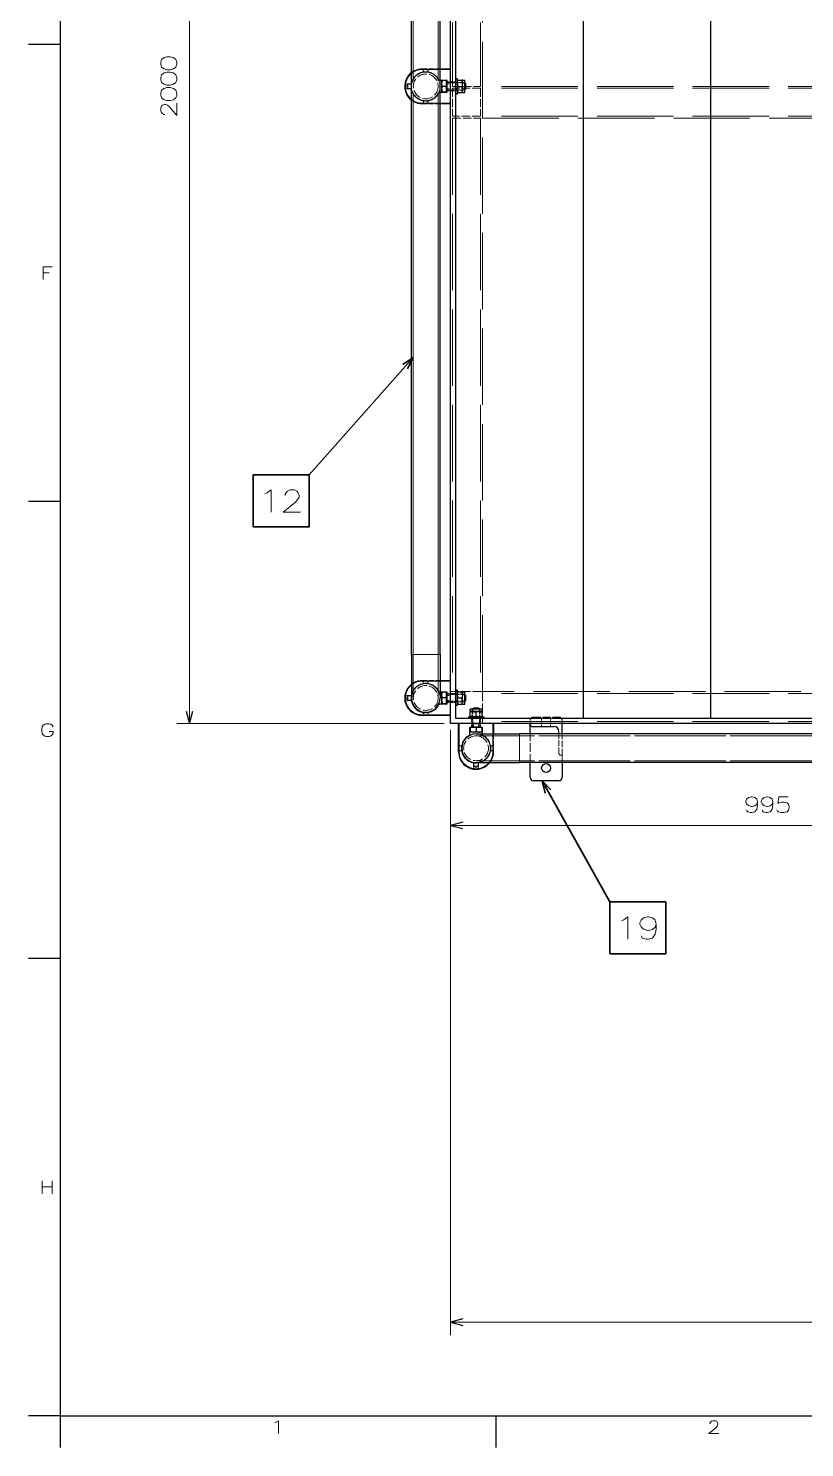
# Model space of a CAD drawing. Extents: x 5 to 836, y 5 to 589.
# Drawn here: x 5 to 126.9, y 5 to 227.8 of the extents above; entities that cross this region are included whole.
import ezdxf

# ---------------------------------------------------------------- set-up
doc = ezdxf.new("R2010")
doc.units = 0
doc.linetypes.add('DASHED', pattern=[15, 12, -3])

msp = doc.modelspace()

# ---------------------------------------------------------------- linework, layer by layer
at = {"color": 7, "lineweight": 25}
for p, q in [((10, 584), (10, 10)), ((71.29, 118.67), (71.29, 318.67)), ((72.09, 119.47), (72.09, 317.87)), ((92.09, 317.87), (92.09, 119.47)), ((92.1, 317.87), (92.1, 119.47)), ((112.09, 317.87), (112.09, 119.47)), ((112.1, 317.87), (112.1, 119.47)), ((65.14, 218.67), (65.14, 307.87)), ((69.64, 218.67), (69.64, 307.87)), ((10, 225.25), (5, 225.25)), ((69.64, 221.42), (71.29, 221.42)), ((65.14, 129.47), (65.14, 218.67)), ((69.64, 219.65), (70.64, 219.65)), ((69.64, 129.47), (69.64, 218.67)), ((70, 219.57), (69.92, 219.57)), ((69.92, 218.24), (69.92, 219.57)), ((69.92, 219.57), (69.92, 219.57)), ((70.63, 219.57), (70, 219.57)), ((70.63, 218.67), (70, 218.67)), ((70.63, 218.67), (70.63, 219.57)), ((70.69, 219.5), (70.63, 219.5)), ((70.63, 217.77), (70.63, 218.67)), ((70.69, 219.6), (70.69, 217.75)), ((72.34, 219.87), (72.09, 219.87)), ((72.34, 219.87), (72.34, 217.47)), ((72.34, 219.62), (72.42, 219.62)), ((72.42, 219.62), (73.06, 219.62)), ((72.42, 218.67), (73.06, 218.67)), ((73.14, 219.62), (73.06, 219.62)), ((73.14, 219.62), (73.51, 219.62)), ((73.14, 219.23), (73.14, 219.62)), ((73.14, 219.23), (73.14, 219.15)), ((73.14, 219.15), (73.14, 219.06)), ((73.14, 218.28), (73.14, 219.06)), ((73.54, 217.76), (73.54, 219.59)), ((73.69, 219.08), (73.54, 219.23)), ((73.69, 218.26), (73.69, 219.08)), ((70.64, 217.7), (69.64, 217.7)), ((69.92, 217.77), (69.92, 218.24)), ((69.92, 217.77), (70, 217.77)), ((69.92, 217.77), (69.92, 217.77)), ((70.63, 217.77), (70, 217.77)), ((70.69, 217.84), (70.63, 217.84)), ((72.34, 217.47), (72.09, 217.47)), ((72.34, 217.72), (72.42, 217.72)), ((72.42, 217.72), (73.06, 217.72)), ((73.14, 217.72), (73.06, 217.72)), ((73.14, 218.28), (73.14, 218.2)), ((73.14, 218.2), (73.14, 218.11)), ((73.14, 217.72), (73.14, 218.11)), ((73.14, 217.72), (73.51, 217.72)), ((73.69, 218.26), (73.54, 218.11)), ((71.29, 215.92), (69.64, 215.92)), ((10, 153.5), (5, 153.5)), ((65.14, 129.47), (65.14, 122.67)), ((69.64, 129.47), (69.64, 122.67)), ((69.64, 125.42), (71.29, 125.42)), ((69.64, 123.65), (70.64, 123.65)), ((70, 123.57), (69.92, 123.57)), ((69.92, 122.24), (69.92, 123.57)), ((69.92, 123.57), (69.92, 123.57)), ((70.63, 123.57), (70, 123.57)), ((70.63, 122.67), (70, 122.67)), ((70.63, 122.67), (70.63, 123.57)), ((70.69, 123.5), (70.63, 123.5)), ((70.63, 121.77), (70.63, 122.67)), ((70.69, 123.6), (70.69, 121.75)), ((72.34, 123.87), (72.09, 123.87)), ((72.34, 123.87), (72.34, 121.47)), ((72.34, 123.62), (72.42, 123.62)), ((72.42, 123.62), (73.06, 123.62)), ((72.42, 122.67), (73.06, 122.67)), ((73.14, 123.62), (73.06, 123.62)), ((73.14, 123.62), (73.51, 123.62)), ((73.14, 123.23), (73.14, 123.62)), ((73.14, 123.23), (73.14, 123.15)), ((73.14, 123.15), (73.14, 123.06)), ((73.14, 122.28), (73.14, 123.06)), ((73.54, 121.76), (73.54, 123.59)), ((73.69, 123.08), (73.54, 123.23)), ((73.69, 122.26), (73.69, 123.08)), ((70.64, 121.7), (69.51, 121.7)), ((69.92, 121.77), (69.92, 122.24)), ((69.92, 121.77), (70, 121.77)), ((69.92, 121.77), (69.92, 121.77)), ((70.63, 121.77), (70, 121.77)), ((70.69, 121.84), (70.63, 121.84)), ((72.34, 121.47), (72.09, 121.47)), ((72.34, 121.72), (72.42, 121.72)), ((72.42, 121.72), (73.06, 121.72)), ((73.14, 121.72), (73.06, 121.72)), ((73.14, 122.28), (73.14, 122.2)), ((73.14, 122.2), (73.14, 122.11)), ((73.14, 121.72), (73.14, 122.11)), ((73.14, 121.72), (73.51, 121.72)), ((73.69, 122.26), (73.54, 122.11)), ((74.34, 120.52), (74.34, 120.89)), ((74.73, 120.52), (74.34, 120.52)), ((74.34, 120.52), (74.34, 120.44)), ((74.34, 119.8), (74.34, 120.44)), ((76.21, 120.92), (74.38, 120.92)), ((74.88, 121.07), (74.73, 120.92)), ((74.73, 120.52), (74.82, 120.52)), ((74.82, 120.52), (74.9, 120.52)), ((75.7, 121.07), (74.88, 121.07)), ((75.68, 120.52), (74.9, 120.52)), ((75.29, 119.8), (75.29, 120.44)), ((75.68, 120.52), (75.77, 120.52)), ((75.7, 121.07), (75.85, 120.92)), ((75.77, 120.52), (75.85, 120.52)), ((76.24, 120.52), (75.85, 120.52)), ((76.24, 120.52), (76.24, 120.89)), ((76.24, 120.52), (76.24, 120.44)), ((76.24, 119.8), (76.24, 120.44)), ((71.29, 119.92), (66.84, 119.92)), ((254.29, 118.67), (71.29, 118.67)), ((254.29, 119.47), (72.09, 119.47)), ((72.54, 114.22), (72.54, 118.67)), ((74.09, 119.72), (76.49, 119.72)), ((74.09, 119.72), (74.09, 119.47)), ((74.34, 119.72), (74.34, 119.8)), ((74.37, 118.07), (76.22, 118.07)), ((74.46, 118.07), (74.46, 118.01)), ((76.12, 118.07), (76.12, 118.01)), ((76.24, 119.72), (76.24, 119.8)), ((76.49, 119.72), (76.49, 119.47)), ((78.04, 118.67), (78.04, 117.02)), ((83.79, 118.52), (83.79, 118.67)), ((83.79, 117.02), (83.79, 118.52)), ((84.14, 118.17), (87.59, 118.17)), ((88.79, 117.02), (88.79, 118.67)), ((74.32, 116.89), (74.32, 118.02)), ((74.39, 118.01), (74.39, 117.39)), ((75.29, 118.01), (74.39, 118.01)), ((74.39, 117.39), (74.39, 117.3)), ((75.72, 117.3), (74.39, 117.3)), ((74.39, 117.3), (74.39, 117.3)), ((75.29, 118.01), (75.29, 117.39)), ((76.19, 118.01), (75.29, 118.01)), ((75.29, 117.02), (82.09, 117.02)), ((76.19, 117.3), (75.72, 117.3)), ((76.19, 118.01), (76.19, 117.39)), ((76.19, 117.3), (76.19, 117.39)), ((76.19, 117.3), (76.19, 117.3)), ((76.27, 118.02), (76.27, 117.02)), ((158.29, 117.02), (82.09, 117.02)), ((88.29, 117.02), (88.29, 117.47)), ((75.29, 112.52), (82.09, 112.52)), ((158.29, 112.52), (82.09, 112.52)), ((83.79, 110.17), (83.79, 112.52)), ((88.79, 112.52), (88.79, 110.17)), ((88.29, 109.67), (84.29, 109.67)), ((10, 81.75), (5, 81.75)), ((10, 10), (5, 10)), ((10, 10), (831, 10)), ((10, 10), (10, 5)), ((78.42, 10), (78.42, 5))]:
    msp.add_line(p, q, dxfattribs=at)
at = {"color": 7, "lineweight": 9}
for p, q in [((30.29, 118.67), (30.29, 318.67)), ((69.64, 221.32), (71.29, 221.32)), ((73.51, 217.72), (73.51, 219.62)), ((73.57, 219.2), (73.54, 219.2)), ((73.57, 218.15), (73.54, 218.15)), ((71.29, 216.02), (69.64, 216.02)), ((69.64, 129.47), (65.14, 129.47)), ((69.64, 125.32), (71.29, 125.32)), ((73.51, 121.72), (73.51, 123.62)), ((73.57, 123.2), (73.54, 123.2)), ((73.57, 122.15), (73.54, 122.15)), ((76.24, 120.89), (74.34, 120.89)), ((74.76, 120.96), (74.76, 120.92)), ((75.82, 120.96), (75.82, 120.92)), ((70.29, 118.67), (28.29, 118.67)), ((71.29, 120.02), (66.84, 120.02)), ((66.84, 119.92), (66.84, 120.02)), ((72.64, 114.22), (72.64, 118.67)), ((77.94, 118.67), (77.94, 117.02)), ((71.29, 117.67), (71.29, 22.67)), ((71.29, 117.67), (71.29, 100.67)), ((82.09, 117.02), (82.09, 112.52)), ((72.54, 114.22), (72.64, 114.22)), ((71.29, 102.67), (170.79, 102.67)), ((71.29, 24.67), (521.29, 24.67))]:
    msp.add_line(p, q, dxfattribs=at)
at = {"color": 7, "linetype": 'DASHED', "lineweight": 9}
for p, q in [((71.59, 318.67), (71.59, 218.67)), ((75.99, 318.67), (75.99, 218.67)), ((65.44, 219.8), (65.44, 313.55)), ((69.34, 219.8), (69.34, 313.55)), ((76.29, 123.67), (76.29, 313.67)), ((65.44, 129.47), (65.44, 307.87)), ((69.34, 129.47), (69.34, 307.87)), ((166.29, 218.67), (76.29, 218.67)), ((166.29, 218.37), (76.29, 218.37)), ((65.44, 123.8), (65.44, 217.55)), ((69.34, 123.8), (69.34, 217.55)), ((166.29, 213.97), (76.29, 213.97)), ((71.59, 213.67), (71.59, 123.67)), ((75.99, 213.67), (75.99, 123.67)), ((76.29, 213.67), (166.29, 213.67)), ((516.29, 123.67), (76.29, 123.67)), ((166.29, 123.37), (76.29, 123.37)), ((166.29, 118.97), (76.29, 118.97)), ((157.17, 116.72), (76.41, 116.72)), ((234.49, 116.72), (82.09, 116.72)), ((157.17, 112.82), (76.41, 112.82)), ((234.49, 112.82), (82.09, 112.82))]:
    msp.add_line(p, q, dxfattribs=at)
at = {"color": 7, "linetype": 'DASHED', "lineweight": 9, "ltscale": 0.0025}
for p, q in [((66.84, 221.42), (66.84, 221.32)), ((66.84, 221.42), (66.84, 221.32)), ((66.84, 215.92), (66.84, 216.02)), ((66.84, 215.92), (66.84, 216.02)), ((66.84, 125.42), (66.84, 125.32)), ((66.84, 125.42), (66.84, 125.32)), ((66.84, 119.92), (66.84, 120.02)), ((72.54, 114.22), (72.64, 114.22)), ((78.04, 114.22), (77.94, 114.22)), ((78.04, 114.22), (77.94, 114.22))]:
    msp.add_line(p, q, dxfattribs=at)
at = {"color": 7, "linetype": 'DASHED', "lineweight": 9, "ltscale": 0.07}
for p, q in [((66.84, 221.42), (69.64, 221.42)), ((66.84, 221.32), (69.64, 221.32)), ((69.64, 216.02), (66.84, 216.02)), ((69.64, 215.92), (66.84, 215.92)), ((66.84, 125.42), (69.64, 125.42)), ((66.84, 125.32), (69.64, 125.32)), ((77.94, 117.02), (77.94, 114.22)), ((78.04, 117.02), (78.04, 114.22))]:
    msp.add_line(p, q, dxfattribs=at)
at = {"color": 7, "linetype": 'DASHED', "lineweight": 9, "ltscale": 0.11125}
for p, q in [((66.84, 221.32), (71.29, 221.32)), ((66.84, 216.02), (71.29, 216.02)), ((66.84, 125.32), (71.29, 125.32)), ((66.84, 120.02), (71.29, 120.02)), ((72.64, 114.22), (72.64, 118.67)), ((77.94, 114.22), (77.94, 118.67))]:
    msp.add_line(p, q, dxfattribs=at)
at = {"color": 7, "linetype": 'DASHED', "lineweight": 9, "ltscale": 0.012126}
for p, q in [((66.99, 220.94), (66.99, 221.42)), ((67.79, 220.94), (67.79, 221.42)), ((66.99, 215.92), (66.99, 216.41)), ((67.79, 215.92), (67.79, 216.41)), ((66.99, 124.94), (66.99, 125.42)), ((67.79, 124.94), (67.79, 125.42)), ((66.99, 119.92), (66.99, 120.41)), ((67.79, 119.92), (67.79, 120.41)), ((78.04, 115.17), (77.56, 115.17)), ((78.04, 114.37), (77.56, 114.37))]:
    msp.add_line(p, q, dxfattribs=at)
at = {"color": 7, "linetype": 'DASHED', "lineweight": 9, "ltscale": 0.011853}
for p, q in [((67.06, 220.95), (67.06, 221.42)), ((67.72, 220.95), (67.72, 221.42)), ((67.06, 119.92), (67.06, 120.4)), ((67.72, 119.92), (67.72, 120.4))]:
    msp.add_line(p, q, dxfattribs=at)
at = {"color": 7, "linetype": 'DASHED', "lineweight": 9, "ltscale": 0.0251}
for p, q in [((65.11, 219.01), (64.11, 219.01)), ((65.11, 218.34), (64.11, 218.34)), ((65.11, 123.01), (64.11, 123.01)), ((65.11, 122.34), (64.11, 122.34)), ((74.96, 112.5), (74.96, 111.49)), ((75.62, 112.5), (75.62, 111.49))]:
    msp.add_line(p, q, dxfattribs=at)
at = {"color": 7, "linetype": 'DASHED', "lineweight": 9, "ltscale": 0.025145}
for p, q in [((65.13, 219.07), (64.12, 219.07)), ((65.13, 218.27), (64.12, 218.27)), ((65.13, 123.07), (64.12, 123.07)), ((65.13, 122.27), (64.12, 122.27)), ((74.89, 112.51), (74.89, 111.5)), ((75.69, 112.51), (75.69, 111.5))]:
    msp.add_line(p, q, dxfattribs=at)
at = {"color": 7, "linetype": 'DASHED', "lineweight": 9, "ltscale": 0.011547}
for p, q in [((64.36, 218.67), (64.59, 219.07)), ((64.36, 218.67), (64.59, 218.27)), ((64.36, 122.67), (64.59, 123.07)), ((64.36, 122.67), (64.59, 122.27)), ((75.29, 111.74), (74.89, 111.97)), ((75.29, 111.74), (75.69, 111.97))]:
    msp.add_line(p, q, dxfattribs=at)
at = {"color": 7, "linetype": 'DASHED', "lineweight": 9, "ltscale": 0.018776}
for p, q in [((64.59, 219.07), (64.59, 218.32)), ((64.59, 219.02), (64.59, 218.27)), ((64.59, 123.07), (64.59, 122.32)), ((64.59, 123.02), (64.59, 122.27)), ((74.89, 111.97), (75.64, 111.97))]:
    msp.add_line(p, q, dxfattribs=at)
at = {"color": 7, "linetype": 'DASHED', "lineweight": 9, "ltscale": 0.013376}
for p, q in [((65.13, 219.07), (64.59, 219.07)), ((65.13, 218.27), (64.59, 218.27)), ((65.13, 123.07), (64.59, 123.07)), ((65.13, 122.27), (64.59, 122.27)), ((74.89, 112.51), (74.89, 111.97)), ((75.69, 112.51), (75.69, 111.97))]:
    msp.add_line(p, q, dxfattribs=at)
at = {"color": 7, "linetype": 'DASHED', "lineweight": 9, "ltscale": 0.003383}
for p, q in [((69.51, 219.65), (69.64, 219.65)), ((69.64, 217.7), (69.51, 217.7)), ((69.51, 123.65), (69.64, 123.65)), ((76.27, 117.02), (76.27, 116.89))]:
    msp.add_line(p, q, dxfattribs=at)
at = {"color": 7, "linetype": 'DASHED', "lineweight": 9, "ltscale": 0.015684}
for p, q in [((70.63, 218.67), (70, 218.67)), ((70.63, 122.67), (70, 122.67)), ((75.29, 118.01), (75.29, 117.39))]:
    msp.add_line(p, q, dxfattribs=at)
at = {"color": 7, "linetype": 'DASHED', "lineweight": 9, "ltscale": 0.015}
for p, q in [((71.29, 219.37), (70.69, 219.37)), ((71.29, 219.37), (70.69, 219.37)), ((71.29, 219.07), (70.69, 219.07)), ((71.29, 218.27), (70.69, 218.27)), ((71.29, 217.97), (70.69, 217.97)), ((71.29, 217.97), (70.69, 217.97)), ((71.29, 123.37), (70.69, 123.37)), ((71.29, 123.37), (70.69, 123.37)), ((71.29, 123.07), (70.69, 123.07)), ((71.29, 122.27), (70.69, 122.27)), ((71.29, 121.97), (70.69, 121.97)), ((71.29, 121.97), (70.69, 121.97)), ((74.59, 118.67), (74.59, 118.07)), ((74.59, 118.67), (74.59, 118.07)), ((74.89, 118.67), (74.89, 118.07)), ((75.69, 118.67), (75.69, 118.07)), ((75.99, 118.67), (75.99, 118.07)), ((75.99, 118.67), (75.99, 118.07))]:
    msp.add_line(p, q, dxfattribs=at)
at = {"color": 7, "linetype": 'DASHED', "lineweight": 9, "ltscale": 0.029268}
for p, q in [((70.75, 219.26), (70.75, 218.09)), ((70.75, 219.26), (70.75, 218.09)), ((73.52, 218.09), (73.52, 219.26)), ((73.52, 218.09), (73.52, 219.26)), ((70.75, 123.26), (70.75, 122.09)), ((70.75, 123.26), (70.75, 122.09)), ((73.52, 122.09), (73.52, 123.26)), ((73.52, 122.09), (73.52, 123.26))]:
    msp.add_line(p, q, dxfattribs=at)
at = {"color": 7, "linetype": 'DASHED', "lineweight": 9, "ltscale": 0.069125}
for p, q in [((70.75, 219.26), (73.52, 219.26)), ((70.75, 218.09), (73.52, 218.09)), ((70.75, 123.26), (73.52, 123.26)), ((70.75, 122.09), (73.52, 122.09)), ((74.71, 118.13), (74.71, 120.9)), ((75.88, 118.13), (75.88, 120.9))]:
    msp.add_line(p, q, dxfattribs=at)
at = {"color": 7, "linetype": 'DASHED', "lineweight": 9, "ltscale": 0.002927}
for p, q in [((71.22, 219.2), (71.12, 219.26)), ((71.22, 219.2), (71.12, 219.26)), ((71.22, 218.15), (71.12, 218.09)), ((71.22, 218.15), (71.12, 218.09)), ((71.22, 123.2), (71.12, 123.26)), ((71.22, 123.2), (71.12, 123.26)), ((71.22, 122.15), (71.12, 122.09)), ((71.22, 122.15), (71.12, 122.09)), ((74.76, 118.6), (74.71, 118.5)), ((74.76, 118.6), (74.71, 118.5)), ((75.82, 118.6), (75.88, 118.5)), ((75.82, 118.6), (75.88, 118.5))]:
    msp.add_line(p, q, dxfattribs=at)
at = {"color": 7, "linetype": 'DASHED', "lineweight": 9, "ltscale": 0.001792}
msp.add_line((71.22, 219.19), (71.22, 219.26), dxfattribs=at)
at = {"color": 7, "linetype": 'DASHED', "lineweight": 9, "ltscale": 0.057375}
for p, q in [((73.52, 219.2), (71.22, 219.2)), ((73.52, 218.15), (71.22, 218.15)), ((73.52, 123.2), (71.22, 123.2)), ((73.52, 122.15), (71.22, 122.15)), ((74.76, 120.9), (74.76, 118.6)), ((75.82, 120.9), (75.82, 118.6))]:
    msp.add_line(p, q, dxfattribs=at)
at = {"color": 7, "linetype": 'DASHED', "lineweight": 9, "ltscale": 0.027477}
for p, q in [((71.22, 218.09), (71.22, 219.19)), ((71.22, 122.09), (71.22, 123.19)), ((75.88, 118.6), (74.78, 118.6))]:
    msp.add_line(p, q, dxfattribs=at)
at = {"color": 7, "linetype": 'DASHED', "lineweight": 9, "ltscale": 0.02}
for p, q in [((72.09, 219.37), (71.29, 219.37)), ((72.09, 219.37), (71.29, 219.37)), ((72.09, 217.97), (71.29, 217.97)), ((72.09, 217.97), (71.29, 217.97)), ((72.09, 123.37), (71.29, 123.37)), ((72.09, 123.37), (71.29, 123.37)), ((72.09, 121.97), (71.29, 121.97)), ((72.09, 121.97), (71.29, 121.97)), ((74.59, 119.47), (74.59, 118.67)), ((74.59, 119.47), (74.59, 118.67)), ((75.99, 119.47), (75.99, 118.67)), ((75.99, 119.47), (75.99, 118.67)), ((85.59, 119.47), (85.59, 118.67)), ((85.59, 119.47), (85.59, 118.67)), ((86.99, 119.47), (86.99, 118.67)), ((86.99, 119.47), (86.99, 118.67))]:
    msp.add_line(p, q, dxfattribs=at)
at = {"color": 7, "linetype": 'DASHED', "lineweight": 9, "ltscale": 0.11}
for p, q in [((71.59, 218.67), (75.99, 218.67)), ((75.99, 218.37), (71.59, 218.37)), ((71.59, 218.37), (71.59, 213.97)), ((75.99, 218.37), (75.99, 213.97)), ((75.99, 213.97), (71.59, 213.97)), ((71.59, 213.67), (75.99, 213.67))]:
    msp.add_line(p, q, dxfattribs=at)
at = {"color": 7, "linetype": 'DASHED', "lineweight": 9, "ltscale": 0.00625}
for p, q in [((72.34, 219.32), (72.09, 219.32)), ((72.34, 218.02), (72.09, 218.02)), ((72.34, 123.32), (72.09, 123.32)), ((72.34, 122.02), (72.09, 122.02)), ((74.64, 119.72), (74.64, 119.47)), ((75.94, 119.72), (75.94, 119.47))]:
    msp.add_line(p, q, dxfattribs=at)
at = {"color": 7, "linetype": 'DASHED', "lineweight": 9, "ltscale": 0.03}
for p, q in [((72.34, 219.27), (73.54, 219.27)), ((72.34, 218.07), (73.54, 218.07)), ((72.34, 123.27), (73.54, 123.27)), ((72.34, 122.07), (73.54, 122.07)), ((74.69, 119.72), (74.69, 120.92)), ((75.89, 119.72), (75.89, 120.92))]:
    msp.add_line(p, q, dxfattribs=at)
at = {"color": 7, "linetype": 'DASHED', "lineweight": 9, "ltscale": 0.015902}
for p, q in [((72.42, 218.67), (73.06, 218.67)), ((72.42, 122.67), (73.06, 122.67)), ((75.29, 119.8), (75.29, 120.44))]:
    msp.add_line(p, q, dxfattribs=at)
at = {"color": 7, "linetype": 'DASHED', "lineweight": 9, "ltscale": 0.011875}
for p, q in [((73.14, 219.15), (73.14, 219.62)), ((73.14, 217.72), (73.14, 218.2)), ((73.14, 123.15), (73.14, 123.62)), ((73.14, 121.72), (73.14, 122.2)), ((76.24, 120.52), (75.77, 120.52))]:
    msp.add_line(p, q, dxfattribs=at)
at = {"color": 7, "linetype": 'DASHED', "lineweight": 9, "ltscale": 0.0475}
for p, q in [((73.51, 217.72), (73.51, 219.62)), ((73.51, 121.72), (73.51, 123.62)), ((76.24, 120.89), (74.34, 120.89))]:
    msp.add_line(p, q, dxfattribs=at)
at = {"color": 7, "linetype": 'DASHED', "lineweight": 9, "ltscale": 0.000883937}
for p, q in [((73.54, 219.23), (73.52, 219.26)), ((74.73, 120.92), (74.71, 120.9)), ((75.85, 120.92), (75.88, 120.9))]:
    msp.add_line(p, q, dxfattribs=at)
at = {"color": 7, "linetype": 'DASHED', "lineweight": 9, "ltscale": 0.000624084}
for p, q in [((73.54, 219.2), (73.52, 219.2)), ((73.54, 218.15), (73.52, 218.15)), ((73.54, 123.2), (73.52, 123.2)), ((73.54, 122.15), (73.52, 122.15)), ((74.76, 120.92), (74.76, 120.9)), ((75.82, 120.92), (75.82, 120.9))]:
    msp.add_line(p, q, dxfattribs=at)
at = {"color": 7, "linetype": 'DASHED', "lineweight": 9, "ltscale": 0.125}
for p, q in [((76.29, 213.67), (76.29, 218.67)), ((76.29, 123.67), (71.29, 123.67)), ((76.29, 123.67), (76.29, 118.67))]:
    msp.add_line(p, q, dxfattribs=at)
at = {"color": 7, "linetype": 'DASHED', "lineweight": 9, "ltscale": 0.011854}
for p, q in [((67.06, 215.92), (67.06, 216.4)), ((67.72, 215.92), (67.72, 216.4)), ((67.06, 124.95), (67.06, 125.42)), ((67.72, 124.95), (67.72, 125.42)), ((73.01, 115.11), (72.54, 115.11)), ((73.01, 114.44), (72.54, 114.44)), ((78.04, 115.11), (77.57, 115.11)), ((78.04, 114.44), (77.57, 114.44))]:
    msp.add_line(p, q, dxfattribs=at)
at = {"color": 7, "linetype": 'DASHED', "lineweight": 9, "ltscale": 0.000883668}
for p, q in [((73.54, 218.11), (73.52, 218.09)), ((73.54, 123.23), (73.52, 123.26))]:
    msp.add_line(p, q, dxfattribs=at)
at = {"color": 7, "linetype": 'DASHED', "lineweight": 9, "ltscale": 0.1125}
for p, q in [((69.64, 129.47), (65.14, 129.47)), ((82.09, 117.02), (82.09, 112.52)), ((83.79, 112.52), (83.79, 117.02))]:
    msp.add_line(p, q, dxfattribs=at)
at = {"color": 7, "linetype": 'DASHED', "lineweight": 9, "ltscale": 0.17}
for p, q in [((65.44, 129.47), (65.44, 122.67)), ((69.34, 129.47), (69.34, 122.67)), ((75.29, 116.72), (82.09, 116.72)), ((75.29, 112.82), (82.09, 112.82))]:
    msp.add_line(p, q, dxfattribs=at)
at = {"color": 7, "linetype": 'DASHED', "lineweight": 9, "ltscale": 0.097501}
msp.add_line((69.34, 129.47), (65.44, 129.47), dxfattribs=at)
msp.add_line((69.34, 129.47), (65.44, 129.47), dxfattribs=at)
at = {"color": 7, "linetype": 'DASHED', "lineweight": 9, "ltscale": 0.001791}
for p, q in [((71.22, 123.19), (71.22, 123.26)), ((74.78, 118.6), (74.71, 118.6))]:
    msp.add_line(p, q, dxfattribs=at)
at = {"color": 7, "linetype": 'DASHED', "lineweight": 9, "ltscale": 5.73554e-05}
for p, q in [((66.99, 120.41), (66.99, 120.41)), ((67.79, 120.41), (67.79, 120.41))]:
    msp.add_line(p, q, dxfattribs=at)
at = {"color": 7, "linetype": 'DASHED', "lineweight": 9, "ltscale": 0.000883803}
msp.add_line((73.54, 122.11), (73.52, 122.09), dxfattribs=at)
at = {"color": 7, "linetype": 'DASHED', "lineweight": 9, "ltscale": 0.011874}
msp.add_line((74.82, 120.52), (74.34, 120.52), dxfattribs=at)
at = {"color": 7, "linetype": 'DASHED', "lineweight": 9, "ltscale": 0.029269}
for p, q in [((75.88, 120.9), (74.71, 120.9)), ((75.88, 120.9), (74.71, 120.9)), ((74.71, 118.13), (75.88, 118.13)), ((74.71, 118.13), (75.88, 118.13))]:
    msp.add_line(p, q, dxfattribs=at)
at = {"color": 7, "linetype": 'DASHED', "lineweight": 9, "ltscale": 0.0125}
for p, q in [((83.79, 118.67), (83.79, 119.17)), ((85.59, 118.67), (85.59, 118.17)), ((85.59, 118.67), (85.59, 118.17)), ((86.99, 118.67), (86.99, 118.17)), ((86.99, 118.67), (86.99, 118.17)), ((88.79, 119.17), (88.79, 118.67))]:
    msp.add_line(p, q, dxfattribs=at)
at = {"color": 7, "linetype": 'DASHED', "lineweight": 9, "ltscale": 0.1}
msp.add_line((84.29, 119.67), (88.29, 119.67), dxfattribs=at)
at = {"color": 7, "linetype": 'DASHED', "lineweight": 9, "ltscale": 0.0975}
msp.add_line((82.09, 116.72), (82.09, 112.82), dxfattribs=at)
msp.add_line((82.09, 116.72), (82.09, 112.82), dxfattribs=at)
at = {"color": 7, "linetype": 'DASHED', "lineweight": 9, "ltscale": 0.075}
msp.add_line((88.29, 114.02), (88.29, 117.02), dxfattribs=at)
at = {"color": 7, "linetype": 'DASHED', "lineweight": 9, "ltscale": 0.08375}
msp.add_line((88.79, 113.67), (88.79, 117.02), dxfattribs=at)
at = {"color": 7, "linetype": 'DASHED', "lineweight": 9, "ltscale": 0.012127}
for p, q in [((73.03, 115.17), (72.54, 115.17)), ((73.03, 114.37), (72.54, 114.37))]:
    msp.add_line(p, q, dxfattribs=at)
at = {"color": 7, "linetype": 'DASHED', "lineweight": 9, "ltscale": 5.78339e-05}
for p, q in [((73.03, 115.17), (73.03, 115.17)), ((73.03, 114.37), (73.03, 114.38))]:
    msp.add_line(p, q, dxfattribs=at)
at = {"color": 7, "linetype": 'DASHED', "lineweight": 9, "ltscale": 0.00375}
msp.add_line((88.79, 113.67), (88.64, 113.67), dxfattribs=at)
at = {"color": 7, "linetype": 'DASHED', "lineweight": 9, "ltscale": 0.02875}
msp.add_line((88.79, 113.67), (88.79, 112.52), dxfattribs=at)
at = {"color": 7, "linetype": 'DASHED', "lineweight": 9, "ltscale": 0.018775}
msp.add_line((74.94, 111.97), (75.69, 111.97), dxfattribs=at)
at = {"color": 7, "lineweight": 9}
for points in [[(25.79, 222.14), (25.91, 221.7), (26.31, 221.41), (26.72, 221.29), (27.24, 221.29), (27.77, 221.41), (28.17, 221.7), (28.29, 222.14), (28.29, 222.46), (28.17, 222.91), (27.77, 223.19), (27.28, 223.31), (26.72, 223.31), (26.31, 223.19), (25.91, 222.91), (25.79, 222.46)], [(25.79, 219.72), (25.91, 219.28), (26.31, 219), (26.72, 218.87), (27.24, 218.87), (27.77, 219), (28.17, 219.28), (28.29, 219.72), (28.29, 220.04), (28.17, 220.49), (27.77, 220.77), (27.28, 220.89), (26.72, 220.89), (26.31, 220.77), (25.91, 220.49), (25.79, 220.04)], [(25.79, 217.3), (25.91, 216.86), (26.31, 216.58), (26.72, 216.45), (27.24, 216.45), (27.77, 216.58), (28.17, 216.86), (28.29, 217.3), (28.29, 217.62), (28.17, 218.07), (27.77, 218.35), (27.28, 218.47), (26.72, 218.47), (26.31, 218.35), (25.91, 218.07), (25.79, 217.62)]]:
    msp.add_lwpolyline(points, close=True, dxfattribs=at)
at = {"color": 7, "linetype": 'DASHED', "lineweight": 9}
for points in [[(69.92, 219.1), (69.93, 219.25), (69.96, 219.4), (70, 219.57)], [(69.92, 219.1), (69.93, 218.97), (69.96, 218.83), (70, 218.67)], [(70, 218.67), (69.96, 218.52), (69.93, 218.39), (69.92, 218.22), (69.93, 218.06), (69.96, 217.92), (70, 217.77)], [(72.34, 219.23), (72.36, 219.38), (72.42, 219.62)], [(72.34, 219.06), (72.36, 218.92), (72.42, 218.67)], [(72.34, 218.28), (72.36, 218.43), (72.42, 218.67)], [(73.14, 219.23), (73.12, 219.38), (73.06, 219.62)], [(73.14, 219.06), (73.12, 218.92), (73.06, 218.67)], [(73.14, 218.28), (73.12, 218.43), (73.06, 218.67)], [(72.34, 218.11), (72.36, 217.97), (72.42, 217.72)], [(73.14, 218.11), (73.12, 217.97), (73.06, 217.72)], [(69.92, 123.1), (69.93, 123.25), (69.96, 123.4), (70, 123.57)], [(69.92, 123.1), (69.93, 122.97), (69.96, 122.83), (70, 122.67)], [(70, 122.67), (69.96, 122.52), (69.93, 122.39), (69.92, 122.22), (69.93, 122.06), (69.96, 121.92), (70, 121.77)], [(72.34, 123.23), (72.36, 123.38), (72.42, 123.62)], [(72.34, 123.06), (72.36, 122.92), (72.42, 122.67)], [(72.34, 122.28), (72.36, 122.43), (72.42, 122.67)], [(73.14, 123.23), (73.12, 123.38), (73.06, 123.62)], [(73.14, 123.06), (73.12, 122.92), (73.06, 122.67)], [(73.14, 122.28), (73.12, 122.43), (73.06, 122.67)], [(72.34, 122.11), (72.36, 121.97), (72.42, 121.72)], [(73.14, 122.11), (73.12, 121.97), (73.06, 121.72)], [(74.73, 120.52), (74.59, 120.5), (74.34, 120.44)], [(74.9, 120.52), (75.04, 120.5), (75.29, 120.44)], [(75.68, 120.52), (75.54, 120.5), (75.29, 120.44)], [(75.85, 120.52), (75.99, 120.5), (76.24, 120.44)], [(74.73, 119.72), (74.59, 119.74), (74.34, 119.8)], [(74.9, 119.72), (75.04, 119.74), (75.29, 119.8)], [(75.68, 119.72), (75.54, 119.74), (75.29, 119.8)], [(75.85, 119.72), (75.99, 119.74), (76.24, 119.8)], [(74.86, 117.31), (74.72, 117.31), (74.56, 117.34), (74.39, 117.39)], [(74.86, 117.31), (74.99, 117.31), (75.13, 117.34), (75.29, 117.39)], [(75.29, 117.39), (75.44, 117.34), (75.57, 117.32), (75.74, 117.3), (75.91, 117.32), (76.04, 117.34), (76.19, 117.39)]]:
    msp.add_lwpolyline(points, dxfattribs=at)
at = {"color": 7, "lineweight": 25}
for points in [[(70, 218.67), (69.96, 218.82), (69.93, 218.95), (69.92, 219.12), (69.93, 219.29), (69.96, 219.42), (70, 219.57)], [(69.92, 218.24), (69.93, 218.37), (69.96, 218.51), (70, 218.67)], [(72.34, 219.23), (72.36, 219.38), (72.42, 219.62)], [(72.34, 219.06), (72.36, 218.92), (72.42, 218.67)], [(72.34, 218.28), (72.36, 218.43), (72.42, 218.67)], [(73.14, 219.23), (73.12, 219.38), (73.06, 219.62)], [(73.14, 219.06), (73.12, 218.92), (73.06, 218.67)], [(73.14, 218.28), (73.12, 218.43), (73.06, 218.67)], [(69.92, 218.24), (69.93, 218.1), (69.96, 217.94), (70, 217.77)], [(72.34, 218.11), (72.36, 217.97), (72.42, 217.72)], [(73.14, 218.11), (73.12, 217.97), (73.06, 217.72)], [(70, 122.67), (69.96, 122.82), (69.93, 122.95), (69.92, 123.12), (69.93, 123.29), (69.96, 123.42), (70, 123.57)], [(69.92, 122.24), (69.93, 122.37), (69.96, 122.51), (70, 122.67)], [(72.34, 123.23), (72.36, 123.38), (72.42, 123.62)], [(72.34, 123.06), (72.36, 122.92), (72.42, 122.67)], [(72.34, 122.28), (72.36, 122.43), (72.42, 122.67)], [(73.14, 123.23), (73.12, 123.38), (73.06, 123.62)], [(73.14, 123.06), (73.12, 122.92), (73.06, 122.67)], [(73.14, 122.28), (73.12, 122.43), (73.06, 122.67)], [(29.77, 120.6), (30.29, 118.67), (30.81, 120.6)], [(69.92, 122.24), (69.93, 122.1), (69.96, 121.94), (70, 121.77)], [(72.34, 122.11), (72.36, 121.97), (72.42, 121.72)], [(73.14, 122.11), (73.12, 121.97), (73.06, 121.72)], [(74.73, 120.52), (74.59, 120.5), (74.34, 120.44)], [(74.9, 120.52), (75.04, 120.5), (75.29, 120.44)], [(75.68, 120.52), (75.54, 120.5), (75.29, 120.44)], [(75.85, 120.52), (75.99, 120.5), (76.24, 120.44)], [(74.73, 119.72), (74.59, 119.74), (74.34, 119.8)], [(74.9, 119.72), (75.04, 119.74), (75.29, 119.8)], [(75.68, 119.72), (75.54, 119.74), (75.29, 119.8)], [(75.85, 119.72), (75.99, 119.74), (76.24, 119.8)], [(75.29, 117.39), (75.14, 117.34), (75.01, 117.32), (74.84, 117.3), (74.68, 117.32), (74.54, 117.34), (74.39, 117.39)], [(75.72, 117.31), (75.59, 117.31), (75.45, 117.34), (75.29, 117.39)], [(75.72, 117.31), (75.87, 117.31), (76.02, 117.34), (76.19, 117.39)], [(73.22, 103.19), (71.29, 102.67), (73.22, 102.16)], [(73.22, 25.19), (71.29, 24.67), (73.22, 24.16)]]:
    msp.add_lwpolyline(points, dxfattribs=at)
at = {"color": 7, "lineweight": 9}
for points in [[(28.29, 216.01), (28.29, 214.08), (27.16, 215.45), (26.84, 215.73), (26.6, 215.85), (26.36, 215.85), (26.07, 215.73), (25.91, 215.61), (25.79, 215.33), (25.79, 214.84), (25.91, 214.56), (26.03, 214.44), (26.27, 214.28), (26.4, 214.28)], [(7.32, 190.36), (8.74, 190.36)], [(7.32, 190.36), (7.32, 188.36)], [(8.29, 189.42), (7.32, 189.42)], [(42.14, 154.7), (42.48, 154.87)], [(42.48, 154.87), (43.1, 155.32), (43.1, 151.82)], [(47.73, 151.82), (45.02, 151.82), (46.94, 153.4), (47.33, 153.85), (47.5, 154.19), (47.5, 154.53), (47.33, 154.92), (47.16, 155.15), (46.77, 155.32), (46.09, 155.32), (45.69, 155.15), (45.52, 154.98), (45.3, 154.64), (45.3, 154.47)], [(7.16, 118.12), (7.1, 117.83)], [(7.16, 118.12), (7.32, 118.38)], [(7.32, 118.38), (7.58, 118.54)], [(7.84, 118.61), (7.58, 118.54)], [(7.84, 118.61), (8.23, 118.61)], [(8.23, 118.61), (8.48, 118.54), (8.74, 118.38), (8.9, 118.12)], [(7.1, 117.45), (7.1, 117.83)], [(7.1, 117.45), (7.16, 117.16)], [(7.16, 117.16), (7.32, 116.87)], [(7.32, 116.87), (7.58, 116.67)], [(7.58, 116.67), (7.84, 116.61)], [(8.23, 116.61), (7.84, 116.61)], [(8.23, 116.61), (8.48, 116.67), (8.74, 116.87), (8.9, 117.16)], [(8.9, 117.16), (8.9, 117.42), (8.26, 117.42)], [(119.47, 106.37), (119.35, 106.81), (119.06, 107.05), (118.62, 107.17), (118.5, 107.17), (118.06, 107.05), (117.77, 106.81), (117.65, 106.49), (117.65, 106.37), (117.77, 106.04), (118.06, 105.8), (118.5, 105.64), (118.62, 105.64), (119.06, 105.76), (119.35, 106), (119.47, 106.37), (119.47, 105.8), (119.35, 105.24), (119.06, 104.79), (118.62, 104.67), (118.34, 104.67), (117.94, 104.79), (117.77, 105.04)], [(121.89, 106.37), (121.77, 106.81), (121.48, 107.05), (121.04, 107.17), (120.92, 107.17), (120.48, 107.05), (120.19, 106.81), (120.07, 106.49), (120.07, 106.37), (120.19, 106.04), (120.48, 105.8), (120.92, 105.64), (121.04, 105.64), (121.48, 105.76), (121.77, 106), (121.89, 106.37), (121.89, 105.8), (121.77, 105.24), (121.48, 104.79), (121.04, 104.67), (120.76, 104.67), (120.36, 104.79), (120.19, 105.04)], [(122.49, 105.12), (122.61, 104.91), (122.73, 104.79), (123.18, 104.67), (123.62, 104.67), (124.11, 104.79), (124.35, 105.04), (124.47, 105.4), (124.47, 105.64), (124.35, 106), (124.11, 106.2), (123.62, 106.33), (123.18, 106.33), (122.81, 106.2), (122.69, 106.08), (122.81, 107.17), (124.31, 107.17)], [(98.14, 87.7), (98.48, 87.87)], [(98.48, 87.87), (99.1, 88.32), (99.1, 84.82)], [(103.56, 87.19), (103.39, 87.81), (102.99, 88.15), (102.37, 88.32), (102.2, 88.32), (101.58, 88.15), (101.19, 87.81), (101.02, 87.36), (101.02, 87.19), (101.19, 86.74), (101.58, 86.4), (102.2, 86.17), (102.37, 86.17), (102.99, 86.34), (103.39, 86.68), (103.56, 87.19), (103.56, 86.4), (103.39, 85.61), (102.99, 84.99), (102.37, 84.82), (101.98, 84.82), (101.41, 84.99), (101.19, 85.33)], [(7.19, 46.86), (7.19, 44.86)], [(8.74, 46.86), (8.74, 44.86)], [(8.74, 45.92), (7.19, 45.92)], [(43.72, 8.87), (43.92, 8.97)], [(43.92, 8.97), (44.27, 9.23), (44.27, 7.23)], [(113.4, 7.23), (111.85, 7.23), (112.95, 8.13), (113.17, 8.39), (113.27, 8.58), (113.27, 8.77), (113.17, 9), (113.08, 9.13), (112.85, 9.23), (112.46, 9.23), (112.24, 9.13), (112.14, 9.03), (112.01, 8.84), (112.01, 8.74)]]:
    msp.add_lwpolyline(points, dxfattribs=at)
at = {"color": 7, "lineweight": 35}
for points in [[(65.44, 176.1), (49.06, 157.67)], [(64.54, 174.31), (65.44, 176.1), (63.77, 175)], [(85.66, 109.67), (96.29, 90.67)], [(87.05, 108.24), (85.66, 109.67), (86.15, 107.73)]]:
    msp.add_lwpolyline(points, dxfattribs=at)
for points in [[(40.29, 149.52), (40.29, 157.67), (49.06, 157.67), (49.06, 149.52)], [(96.29, 82.52), (96.29, 90.67), (105.06, 90.67), (105.06, 82.52)]]:
    msp.add_lwpolyline(points, close=True, dxfattribs=at)
at = {"color": 7, "linetype": 'DASHED', "lineweight": 9, "ltscale": 0.15}
msp.add_circle((67.39, 218.67), 2.25, dxfattribs=at)
msp.add_circle((67.39, 218.67), 2.25, dxfattribs=at)
at = {"color": 7, "linetype": 'DASHED', "lineweight": 9, "ltscale": 0.13}
for centre in [(67.39, 218.67), (67.39, 218.67), (67.39, 122.67), (75.29, 114.77)]:
    msp.add_circle(centre, 1.95, dxfattribs=at)
at = {"color": 7, "lineweight": 25}
msp.add_circle((86.29, 111.67), 0.7, dxfattribs=at)
for centre, radius, start, end in [((66.84, 218.67), 2.75, 128.1835, 231.8165), ((67.39, 218.67), 2.3, 168.0313, 191.9687), ((70.64, 219.6), 0.05, 0, 90), ((73.51, 219.59), 0.035, 0, 90), ((70.64, 217.75), 0.05, 270, 360), ((73.51, 217.76), 0.035, 270, 360), ((66.84, 122.67), 2.75, 128.1835, 270), ((67.39, 122.67), 2.3, 168.0311, 334.1402), ((67.39, 122.67), 2.25, 180, 0), ((70.64, 123.6), 0.05, 0, 90), ((73.51, 123.59), 0.035, 0, 90), ((69.51, 121.65), 0.05, 90, 154.1402), ((70.64, 121.75), 0.05, 270, 360), ((73.51, 121.76), 0.035, 270, 360), ((74.38, 120.89), 0.035, 90, 180), ((76.21, 120.89), 0.035, 0, 90), ((74.37, 118.02), 0.05, 90, 180), ((76.22, 118.02), 0.05, 0, 90), ((84.14, 118.52), 0.35, 180, 270), ((87.59, 117.47), 0.7, 0, 90), ((75.29, 114.77), 2.3, 115.8598, 281.9687), ((75.29, 114.77), 2.25, 90, 270), ((74.27, 116.89), 0.05, 295.8598, 360), ((75.29, 114.22), 2.75, 180, 321.8165), ((84.29, 110.17), 0.5, 180, 270), ((88.29, 110.17), 0.5, 270, 360)]:
    msp.add_arc(centre, radius, start, end, dxfattribs=at)
at = {"color": 7, "linetype": 'DASHED', "lineweight": 9}
for centre, radius, start, end in [((66.84, 218.67), 2.65, 90, 270), ((66.84, 218.67), 2.75, 90, 128.1835), ((66.84, 218.67), 2.65, 90, 129.9045), ((67.39, 218.67), 2.3, 25.8598, 168.0313), ((67.39, 218.67), 2.25, 29.9264, 150.0736), ((67.39, 218.67), 2.3, 81.2211, 100.014), ((67.39, 218.67), 2.3, 79.986, 98.7789), ((69.51, 219.7), 0.05, 205.8598, 270), ((70.75, 219.32), 0.06, 180, 270), ((67.39, 218.67), 2.3, 191.9687, 334.1402), ((66.84, 218.67), 2.65, 230.0955, 270), ((66.84, 218.67), 2.75, 231.8165, 270), ((67.39, 218.67), 2.25, 209.9264, 330.0736), ((67.39, 218.67), 2.3, 259.986, 278.7789), ((67.39, 218.67), 2.3, 261.2211, 280.014), ((69.51, 217.65), 0.05, 90, 154.1402), ((70.75, 218.03), 0.06, 90, 180), ((66.84, 122.67), 2.65, 90, 270), ((66.84, 122.67), 2.75, 90, 128.1835), ((66.84, 122.67), 2.65, 90, 129.9045), ((67.39, 122.67), 2.3, 25.8598, 168.0311), ((67.39, 122.67), 2.25, 0, 180), ((67.39, 122.67), 2.25, 0, 180), ((67.39, 122.67), 2.25, 29.9264, 150.0736), ((67.39, 122.67), 2.3, 81.2211, 100.014), ((67.39, 122.67), 2.3, 79.986, 98.7789), ((69.51, 123.7), 0.05, 205.8598, 270), ((70.75, 123.32), 0.06, 180, 270), ((70.75, 122.03), 0.06, 90, 180), ((74.65, 118.13), 0.06, 270, 360), ((75.94, 118.13), 0.06, 180, 270), ((84.29, 119.17), 0.5, 90, 180), ((88.29, 119.17), 0.5, 0, 90), ((75.29, 114.77), 2.25, 270, 90), ((75.29, 114.77), 2.25, 270, 90), ((75.29, 114.77), 2.3, 281.9687, 64.1402), ((76.32, 116.89), 0.05, 180, 244.1402), ((75.29, 114.77), 2.25, 299.9264, 60.0736), ((75.29, 114.22), 2.65, 180, 0), ((75.29, 114.22), 2.65, 320.0955, 0), ((75.29, 114.22), 2.75, 321.8165, 360), ((75.29, 114.77), 2.3, 351.2211, 10.014), ((75.29, 114.77), 2.3, 349.986, 8.7789), ((88.64, 114.02), 0.35, 180, 270)]:
    msp.add_arc(centre, radius, start, end, dxfattribs=at)
at = {"color": 7, "lineweight": 9}
for centre, start, end in [((66.84, 218.67), 129.9045, 230.0955), ((66.84, 122.67), 129.9045, 270), ((75.29, 114.22), 180, 320.0955)]:
    msp.add_arc(centre, 2.65, start, end, dxfattribs=at)

doc.saveas('drawing.dxf')
